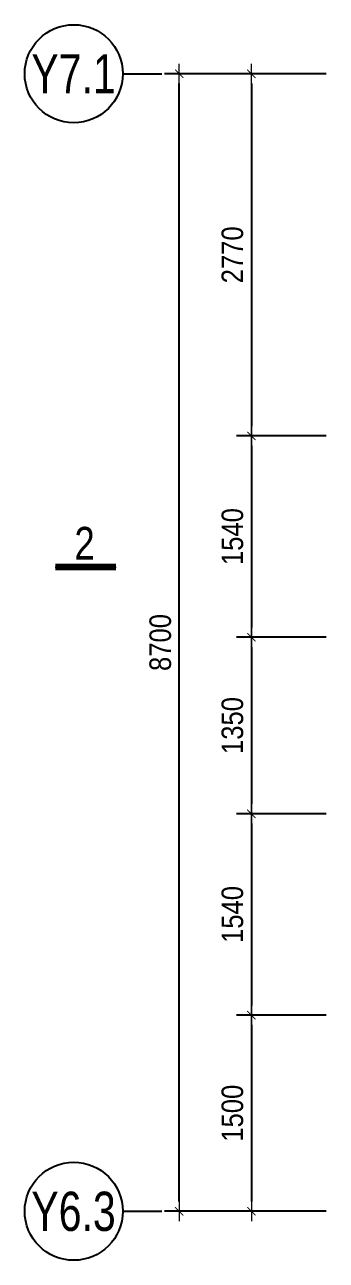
# Model space of a CAD drawing. Extents: x 517991 to 692152, y -83926 to 3506.
# Drawn here: x 540186 to 542494, y -56371 to -46921 of the extents above; entities that cross this region are included whole.
import ezdxf
from ezdxf.enums import TextEntityAlignment as Align

# ---------------------------------------------------------------- set-up
doc = ezdxf.new("R2010")
doc.units = 0
doc.header["$LTSCALE"] = 300
doc.header["$MEASUREMENT"] = 0
doc.layers.get('0').update_dxf_attribs({"linetype": 'CONTINUOUS'})
doc.layers.get('DEFPOINTS').update_dxf_attribs({"linetype": 'CONTINUOUS'})
doc.layers.add('A-SYM', color=7, linetype='CONTINUOUS')
doc.layers.add('NDC_S_DIM', color=1, linetype='CONTINUOUS', lineweight=15)
doc.layers.add('NDC_S_VN TEXT', color=7, linetype='CONTINUOUS', lineweight=9)
doc.styles.add('ARIAL', font='arial.ttf', dxfattribs={"width": 0.8})
doc.styles.add('Heerim', font='', dxfattribs={"width": 0.8})
doc.styles.add('NDC_ARIAL', font='arial.ttf', dxfattribs={"width": 0.85})
doc.styles.get('Heerim').set_extended_font_data('Dotum')
doc.dimstyles.new('NDC_1-75', dxfattribs={"dimscale": 75, "dimtxt": 2.2, "dimasz": 1, "dimexe": 1.5, "dimexo": 0, "dimgap": 0.8, "dimtad": 1, "dimdec": 0, "dimdsep": 46, "dimtxsty": 'NDC_ARIAL', "dimblk": 'DIMMARK', "dimcen": 49999.938995, "dimdle": 1.5, "dimclrd": 1, "dimclre": 1, "dimclrt": 3, "dimadec": 0, "dimazin": 0, "dimtfac": 1, "dimtdec": 0, "dimtix": 1, "dimtmove": 1, "dimatfit": 3, "dimfxl": 1, "dimarcsym": 0})

# ---------------------------------------------------------------- blocks, each defined once
blk = doc.blocks.new('*U1')
for q in [(0, 0), (0, 2)]:
    blk.add_line((0, 4), q)
blk.add_circle((0, 9), 5)
at = {"style": 'Heerim', "width": 0.8}
blk.add_attdef('NO', text='', height=4, dxfattribs=at).set_placement((-0.01, 9.02), align=Align.MIDDLE_CENTER)
blk = doc.blocks.new('DIMMARK')
at = {"layer": 'NDC_S_DIM', "color": 1}
blk.add_line((-1.5, 0), (1, 0), dxfattribs=at)
at = {"layer": 'NDC_S_DIM', "color": 2, "const_width": 0.1}
blk.add_lwpolyline([(-0.42, -0.42), (0.42, 0.42)], dxfattribs=at)
blk = doc.blocks.new('*D316')
at = {"layer": 'DEFPOINTS', "color": 0, "transparency": 16777216}
for p in [(542494.1, -47296.1), (541920.6, -50066.1), (542494.1, -50066.1)]:
    blk.add_point(p, dxfattribs=at)
at = {"layer": 'NDC_S_DIM', "color": 1, "lineweight": -2, "transparency": 16777216}
for p, q in [((542494.1, -47296.1), (541808.1, -47296.1)), ((541920.6, -47371.1), (541920.6, -49991.1)), ((542494.1, -50066.1), (541808.1, -50066.1))]:
    blk.add_line(p, q, dxfattribs=at)
at = {"layer": 'NDC_S_DIM', "color": 1, "lineweight": -2, "transparency": 16777216, "xscale": 75, "yscale": 75, "zscale": 75}
for p, rotation in [((541920.6, -47296.1), 90), ((541920.6, -50066.1), 270)]:
    blk.add_blockref('DIMMARK', p, dxfattribs=dict(at, rotation=rotation))
at = {"layer": 'NDC_S_DIM', "color": 3, "transparency": 16777216, "insert": (541776.3, -48681.1), "char_height": 165, "attachment_point": 5, "rotation": 90, "style": 'NDC_ARIAL'}
blk.add_mtext('2770', dxfattribs=at)
blk = doc.blocks.new('*D317')
at = {"layer": 'DEFPOINTS', "color": 0, "transparency": 16777216}
for p in [(542494.1, -50066.1), (541920.6, -51606.1), (542494.1, -51606.1)]:
    blk.add_point(p, dxfattribs=at)
at = {"layer": 'NDC_S_DIM', "color": 1, "lineweight": -2, "transparency": 16777216}
for p, q in [((542494.1, -50066.1), (541808.1, -50066.1)), ((541920.6, -50141.1), (541920.6, -51531.1)), ((542494.1, -51606.1), (541808.1, -51606.1))]:
    blk.add_line(p, q, dxfattribs=at)
at = {"layer": 'NDC_S_DIM', "color": 1, "lineweight": -2, "transparency": 16777216, "xscale": 75, "yscale": 75, "zscale": 75}
for p, rotation in [((541920.6, -50066.1), 90), ((541920.6, -51606.1), 270)]:
    blk.add_blockref('DIMMARK', p, dxfattribs=dict(at, rotation=rotation))
at = {"layer": 'NDC_S_DIM', "color": 3, "transparency": 16777216, "insert": (541776.3, -50836.1), "char_height": 165, "attachment_point": 5, "rotation": 90, "style": 'NDC_ARIAL'}
blk.add_mtext('1540', dxfattribs=at)
blk = doc.blocks.new('*D318')
at = {"layer": 'DEFPOINTS', "color": 0, "transparency": 16777216}
for p in [(542494.1, -51606.1), (541920.6, -52956.1), (542494.1, -52956.1)]:
    blk.add_point(p, dxfattribs=at)
at = {"layer": 'NDC_S_DIM', "color": 1, "lineweight": -2, "transparency": 16777216}
for p, q in [((542494.1, -51606.1), (541808.1, -51606.1)), ((541920.6, -51681.1), (541920.6, -52881.1)), ((542494.1, -52956.1), (541808.1, -52956.1))]:
    blk.add_line(p, q, dxfattribs=at)
at = {"layer": 'NDC_S_DIM', "color": 1, "lineweight": -2, "transparency": 16777216, "xscale": 75, "yscale": 75, "zscale": 75}
for p, rotation in [((541920.6, -51606.1), 90), ((541920.6, -52956.1), 270)]:
    blk.add_blockref('DIMMARK', p, dxfattribs=dict(at, rotation=rotation))
at = {"layer": 'NDC_S_DIM', "color": 3, "transparency": 16777216, "insert": (541776.3, -52281.1), "char_height": 165, "attachment_point": 5, "rotation": 90, "style": 'NDC_ARIAL'}
blk.add_mtext('1350', dxfattribs=at)
blk = doc.blocks.new('*D319')
at = {"layer": 'DEFPOINTS', "color": 0, "transparency": 16777216}
for p in [(542494.1, -52956.1), (541920.6, -54496.1), (542494.1, -54496.1)]:
    blk.add_point(p, dxfattribs=at)
at = {"layer": 'NDC_S_DIM', "color": 1, "lineweight": -2, "transparency": 16777216}
for p, q in [((542494.1, -52956.1), (541808.1, -52956.1)), ((541920.6, -53031.1), (541920.6, -54421.1)), ((542494.1, -54496.1), (541808.1, -54496.1))]:
    blk.add_line(p, q, dxfattribs=at)
at = {"layer": 'NDC_S_DIM', "color": 1, "lineweight": -2, "transparency": 16777216, "xscale": 75, "yscale": 75, "zscale": 75}
for p, rotation in [((541920.6, -52956.1), 90), ((541920.6, -54496.1), 270)]:
    blk.add_blockref('DIMMARK', p, dxfattribs=dict(at, rotation=rotation))
at = {"layer": 'NDC_S_DIM', "color": 3, "transparency": 16777216, "insert": (541776.3, -53726.1), "char_height": 165, "attachment_point": 5, "rotation": 90, "style": 'NDC_ARIAL'}
blk.add_mtext('1540', dxfattribs=at)
blk = doc.blocks.new('*D320')
at = {"layer": 'DEFPOINTS', "color": 0, "transparency": 16777216}
for p in [(542494.1, -54496.1), (541920.6, -55996.1), (542494.1, -55996.1)]:
    blk.add_point(p, dxfattribs=at)
at = {"layer": 'NDC_S_DIM', "color": 1, "lineweight": -2, "transparency": 16777216}
for p, q in [((542494.1, -54496.1), (541808.1, -54496.1)), ((541920.6, -54571.1), (541920.6, -55921.1)), ((542494.1, -55996.1), (541808.1, -55996.1))]:
    blk.add_line(p, q, dxfattribs=at)
at = {"layer": 'NDC_S_DIM', "color": 1, "lineweight": -2, "transparency": 16777216, "xscale": 75, "yscale": 75, "zscale": 75}
for p, rotation in [((541920.6, -54496.1), 90), ((541920.6, -55996.1), 270)]:
    blk.add_blockref('DIMMARK', p, dxfattribs=dict(at, rotation=rotation))
at = {"layer": 'NDC_S_DIM', "color": 3, "transparency": 16777216, "insert": (541776.3, -55246.1), "char_height": 165, "attachment_point": 5, "rotation": 90, "style": 'NDC_ARIAL'}
blk.add_mtext('1500', dxfattribs=at)
blk = doc.blocks.new('*D321')
at = {"layer": 'DEFPOINTS', "color": 0, "transparency": 16777216}
for p in [(541368.8, -47296.1), (542494.1, -47296.1), (542494.1, -55996.1)]:
    blk.add_point(p, dxfattribs=at)
at = {"layer": 'NDC_S_DIM', "color": 1, "lineweight": -2, "transparency": 16777216}
for p, q in [((542494.1, -47296.1), (541256.3, -47296.1)), ((541368.8, -55921.1), (541368.8, -47371.1)), ((542494.1, -55996.1), (541256.3, -55996.1))]:
    blk.add_line(p, q, dxfattribs=at)
at = {"layer": 'NDC_S_DIM', "color": 1, "lineweight": -2, "transparency": 16777216, "xscale": 75, "yscale": 75, "zscale": 75}
for p, rotation in [((541368.8, -47296.1), 90), ((541368.8, -55996.1), 270)]:
    blk.add_blockref('DIMMARK', p, dxfattribs=dict(at, rotation=rotation))
at = {"layer": 'NDC_S_DIM', "color": 3, "transparency": 16777216, "insert": (541224.5, -51646.1), "char_height": 165, "attachment_point": 5, "rotation": 90, "style": 'NDC_ARIAL'}
blk.add_mtext('8700', dxfattribs=at)
blk = doc.blocks.new('*U340')
at = {"color": 0, "linetype": 'ByBlock', "lineweight": -2}
blk.add_line((-3.654, 0.003), (1, 0.003), dxfattribs=at)
at = {"ltscale": 0.005, "const_width": 0.5}
blk.add_lwpolyline([(1, 0.003), (-3.654, 0.003)], dxfattribs=at)
at = {"color": 0, "linetype": 'ByBlock', "lineweight": -2, "style": 'ARIAL', "width": 0.8}
blk.add_attdef('DETAIL', text='', height=2.5, dxfattribs=at).set_placement((-0.635, 1.825), align=Align.MIDDLE_RIGHT)

msp = doc.modelspace()

# ---------------------------------------------------------------- block references
at = {"layer": 'A-SYM'}
ref = msp.add_blockref('*U1', (541236.4, -47296.1), dxfattribs=dict(at, xscale=75.00000000000003, yscale=75.00000000000003, zscale=75.00000000000003, rotation=90))
ref.add_attrib('NO', 'Y7.1', dxfattribs={"layer": '0', "height": 300, "style": 'Heerim', "width": 0.8}).set_placement((540560.1, -47296.5), align=Align.MIDDLE_CENTER)
ref = msp.add_blockref('*U1', (541236.4, -55996.1), dxfattribs=dict(at, xscale=75.00000000000003, yscale=75.00000000000003, zscale=75.00000000000003, rotation=90))
ref.add_attrib('NO', 'Y6.3', dxfattribs={"layer": '0', "height": 300, "style": 'Heerim', "width": 0.8}).set_placement((540560.1, -55996.5), align=Align.MIDDLE_CENTER)
at = {"layer": 'NDC_S_VN TEXT', "xscale": 100, "yscale": 100, "zscale": 100}
msp.add_blockref('*U340', (540785.8, -51069.5), dxfattribs=at).add_auto_attribs({'DETAIL': '2'})

# ---------------------------------------------------------------- dimensions: what is measured, and where the dimension line sits
at = {"layer": 'NDC_S_DIM'}
for base, p1, p2, picture, middle in [((541368.8, -47296.1), (542494.1, -55996.1), (542494.1, -47296.1), '*D321', (541224.5, -51646.1)), ((541920.6, -50066.1), (542494.1, -47296.1), (542494.1, -50066.1), '*D316', (541776.3, -48681.1)), ((541920.6, -51606.1), (542494.1, -50066.1), (542494.1, -51606.1), '*D317', (541776.3, -50836.1)), ((541920.6, -52956.1), (542494.1, -51606.1), (542494.1, -52956.1), '*D318', (541776.3, -52281.1)), ((541920.6, -54496.1), (542494.1, -52956.1), (542494.1, -54496.1), '*D319', (541776.3, -53726.1)), ((541920.6, -55996.1), (542494.1, -54496.1), (542494.1, -55996.1), '*D320', (541776.3, -55246.1))]:
    dim = msp.add_linear_dim(base=base, p1=p1, p2=p2, angle=90, dimstyle='NDC_1-75', dxfattribs=at)
    dim.commit()
    dim.dimension.update_dxf_attribs({"geometry": picture, "text_midpoint": middle})

doc.saveas('drawing.dxf')
